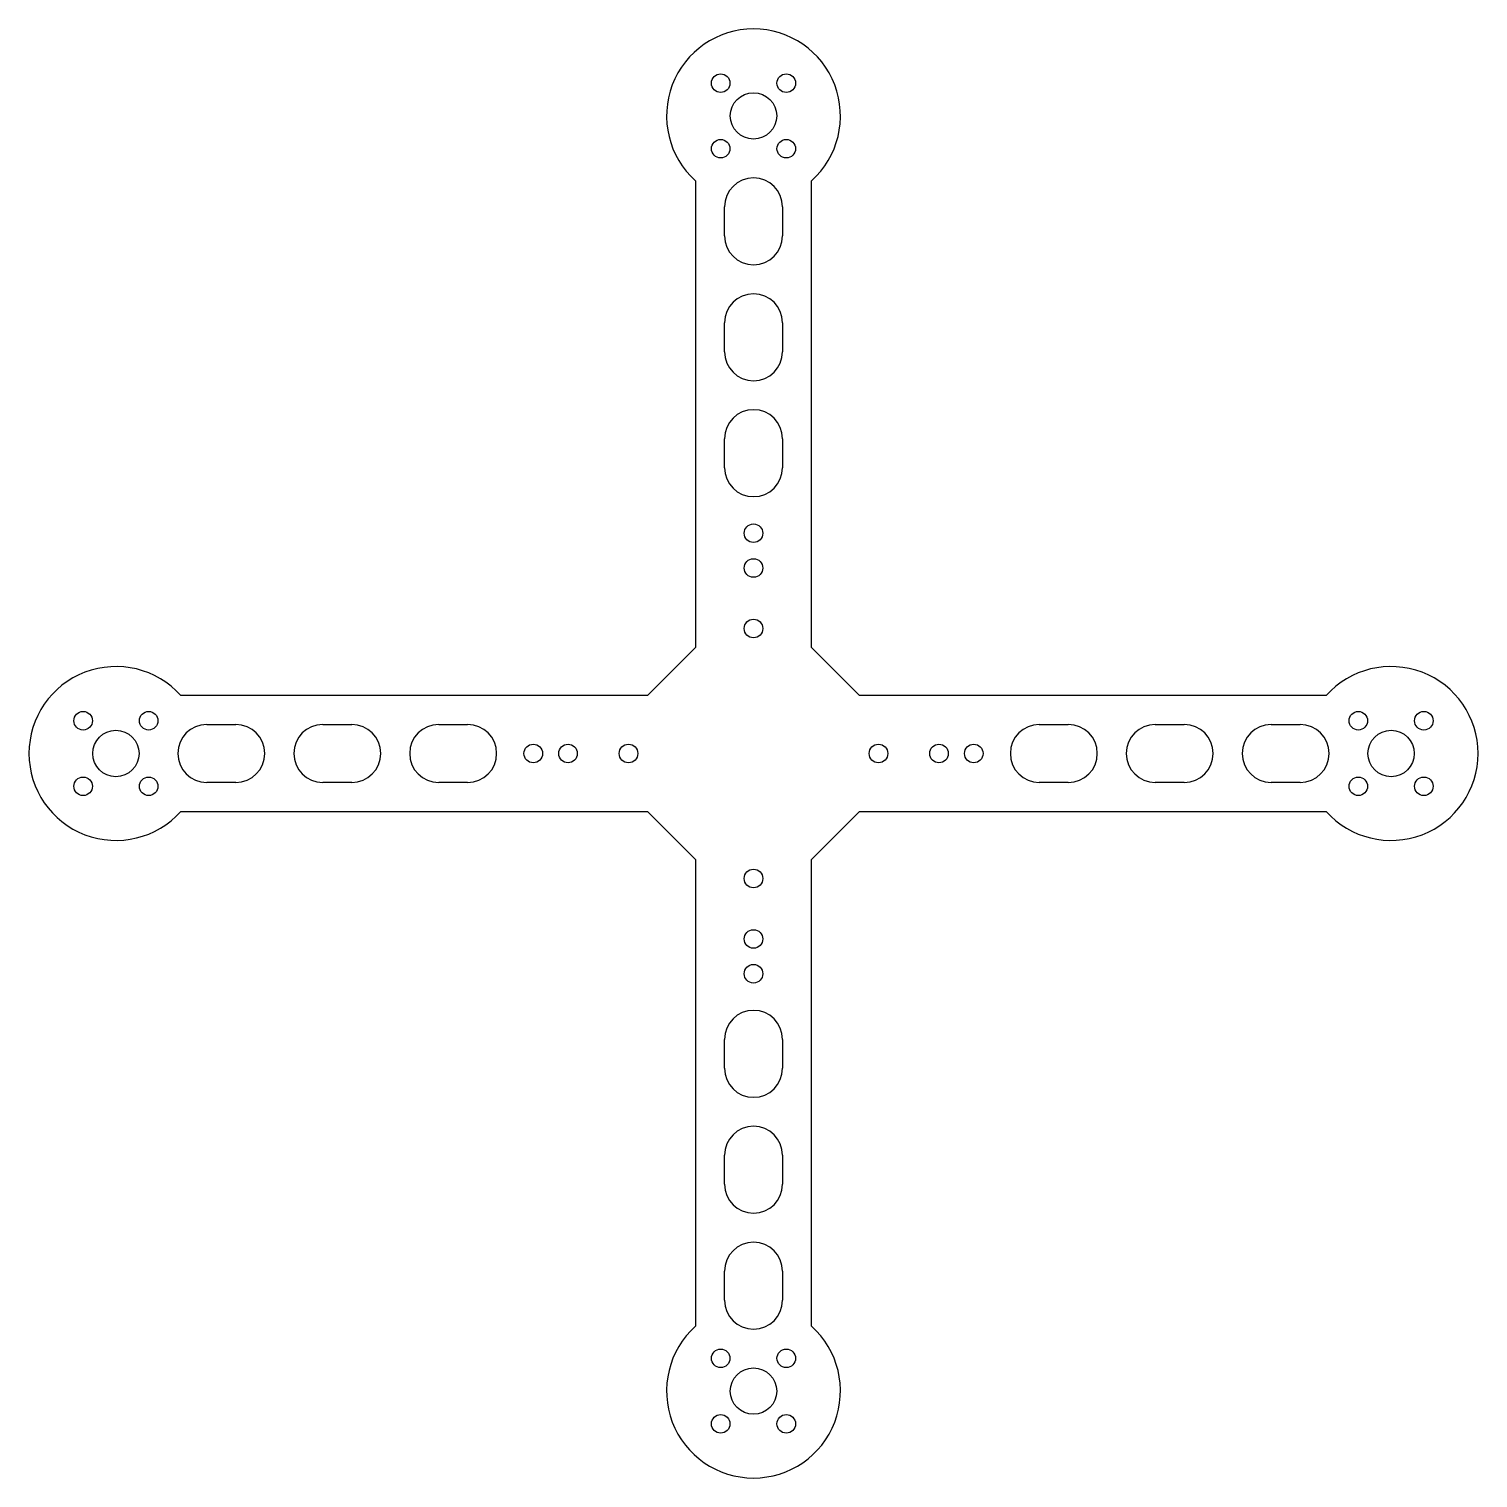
# Model space of a CAD drawing. Extents: x 100 to 350, y 100 to 350.
import ezdxf

# ---------------------------------------------------------------- set-up
doc = ezdxf.new("R2010")
doc.units = 0
doc.header["$MEASUREMENT"] = 0
doc.layers.add('LAYER0000', color=140, linetype='CONTINUOUS')

msp = doc.modelspace()

# ---------------------------------------------------------------- linework, layer by layer
at = {"layer": 'LAYER0000', "color": 140, "linetype": 'Continuous'}
for p, q in [((215.43, 324.25), (215.43, 243.71)), ((235.43, 243.71), (235.43, 324.25)), ((220.43, 314.74), (220.43, 319.74)), ((230.43, 319.74), (230.43, 314.74)), ((220.43, 294.74), (220.43, 299.74)), ((230.43, 299.74), (230.43, 294.74)), ((220.43, 274.74), (220.43, 279.74)), ((230.43, 279.74), (230.43, 274.74)), ((215.43, 243.71), (207.14, 235.43)), ((243.71, 235.43), (235.43, 243.71)), ((207.14, 235.43), (126.61, 235.43)), ((324.25, 235.43), (243.71, 235.43)), ((131.11, 230.43), (136.11, 230.43)), ((151.11, 230.43), (156.11, 230.43)), ((171.11, 230.43), (176.11, 230.43)), ((274.74, 230.43), (279.74, 230.43)), ((294.74, 230.43), (299.74, 230.43)), ((314.74, 230.43), (319.74, 230.43)), ((136.11, 220.43), (131.11, 220.43)), ((156.11, 220.43), (151.11, 220.43)), ((176.11, 220.43), (171.11, 220.43)), ((279.74, 220.43), (274.74, 220.43)), ((299.74, 220.43), (294.74, 220.43)), ((319.74, 220.43), (314.74, 220.43)), ((126.61, 215.43), (207.14, 215.43)), ((207.14, 215.43), (215.43, 207.14)), ((235.43, 207.14), (243.71, 215.43)), ((243.71, 215.43), (324.25, 215.43)), ((215.43, 207.14), (215.43, 126.61)), ((235.43, 126.61), (235.43, 207.14)), ((220.43, 171.11), (220.43, 176.11)), ((230.43, 176.11), (230.43, 171.11)), ((220.43, 151.11), (220.43, 156.11)), ((230.43, 156.11), (230.43, 151.11)), ((220.43, 131.11), (220.43, 136.11)), ((230.43, 136.11), (230.43, 131.11))]:
    msp.add_line(p, q, dxfattribs=at)
for centre, radius in [((219.77, 341.08), 1.6), ((231.08, 341.08), 1.6), ((225.43, 335.43), 4), ((219.77, 329.77), 1.6), ((231.08, 329.77), 1.6), ((225.43, 263.43), 1.6), ((225.43, 257.43), 1.6), ((225.43, 246.99), 1.6), ((109.77, 231.08), 1.6), ((121.08, 231.08), 1.6), ((329.77, 231.08), 1.6), ((341.08, 231.08), 1.6), ((115.43, 225.43), 4), ((335.43, 225.43), 4), ((187.43, 225.43), 1.6), ((193.43, 225.43), 1.6), ((203.86, 225.43), 1.6), ((246.99, 225.43), 1.6), ((257.43, 225.43), 1.6), ((263.43, 225.43), 1.6), ((109.77, 219.77), 1.6), ((121.08, 219.77), 1.6), ((329.77, 219.77), 1.6), ((341.08, 219.77), 1.6), ((225.43, 203.86), 1.6), ((225.43, 193.43), 1.6), ((225.43, 187.43), 1.6), ((219.77, 121.08), 1.6), ((231.08, 121.08), 1.6), ((225.43, 115.43), 4), ((219.77, 109.77), 1.6), ((231.08, 109.77), 1.6)]:
    msp.add_circle(centre, radius, dxfattribs=at)
for centre, radius, start, end in [((225.43, 335.43), 15, 311.8103, 228.1897), ((225.43, 319.74), 5, 0, 180), ((225.43, 314.74), 5, 180, 0), ((225.43, 299.74), 5, 0, 180), ((225.43, 294.74), 5, 180, 0), ((225.43, 279.74), 5, 0, 180), ((225.43, 274.74), 5, 180, 0), ((115.43, 225.43), 15, 41.8103, 318.1897), ((335.43, 225.43), 15, 221.8103, 138.1897), ((131.11, 225.43), 5, 90, 270), ((136.11, 225.43), 5, 270, 90), ((151.11, 225.43), 5, 90, 270), ((156.11, 225.43), 5, 270, 90), ((171.11, 225.43), 5, 90, 270), ((176.11, 225.43), 5, 270, 90), ((274.74, 225.43), 5, 90, 270), ((279.74, 225.43), 5, 270, 90), ((294.74, 225.43), 5, 90, 270), ((299.74, 225.43), 5, 270, 90), ((314.74, 225.43), 5, 90, 270), ((319.74, 225.43), 5, 270, 90), ((225.43, 176.11), 5, 0, 180), ((225.43, 171.11), 5, 180, 0), ((225.43, 156.11), 5, 0, 180), ((225.43, 151.11), 5, 180, 0), ((225.43, 136.11), 5, 0, 180), ((225.43, 131.11), 5, 180, 0), ((225.43, 115.43), 15, 131.8103, 48.1897)]:
    msp.add_arc(centre, radius, start, end, dxfattribs=at)

doc.saveas('drawing.dxf')
